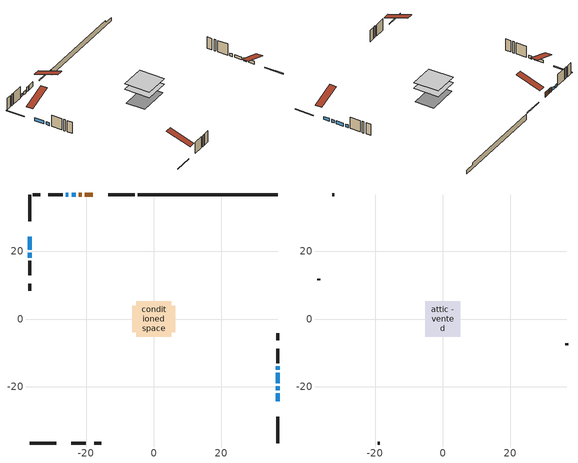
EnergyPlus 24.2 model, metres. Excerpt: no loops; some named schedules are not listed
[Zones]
conditioned space
 floor adiabatic (AdiabaticFloorConstruction): -5.24,-5.24 -5.24,5.24 5.24,5.24 5.24,-5.24 z3.68
 floor foundation (Slab1 construction): -6.4,-3.96 -6.4,3.96 6.4,3.96 6.4,-3.96 z-1.15
 wall outside (RimJoist1 construction): -5.69,36.68 -13.46,36.68 / -36.68,-36.68 -28.91,-36.68 / -36.68,36.68 -36.68,28.91 / 36.68,-36.68 36.68,-28.91 z1.24:1.54
 wall outside (AdiabaticWallConstruction 1): -17.99,36.68 -20.43,36.68 / -21.35,36.68 -22.11,36.68 z1.24:3.27
 wall outside (AdiabaticWallConstruction): 36.68,-24.38 36.68,-21.94 / 36.68,-21.02 36.68,-19.92 / 36.68,-18.99 36.68,-15.94 / -36.68,24.38 -36.68,20.46 / -23.04,36.68 -24.31,36.68 / 36.68,-15.02 36.68,-13.94 / -36.68,19.54 -36.68,18.11 / -25.24,36.68 -26.01,36.68 z1.24:2.46
 wall outside (Wall1 construction): -26.94,36.68 -31.21,36.68 / -24.38,-36.68 -20.11,-36.68 / -36.68,17.18 -36.68,12.91 / 36.68,-13.02 36.68,-8.74 z1.24:6.12
 wall outside (Wall3 construction): -33.65,36.68 -35.75,36.68 / -17.67,-36.68 -15.57,-36.68 / -36.68,10.47 -36.68,8.37 / 36.68,-6.31 36.68,-4.2 z1.24:6.12
 wall foundation (FoundationWall1 construction): -4.76,36.68,-1.15 -4.76,36.68,1.24 32.53,36.68,1.24 32.53,36.68,0.28 36.68,36.68,0.28 36.68,36.68,-1.15
 window (WindowConstruction): 36.68,-24.38 36.68,-21.94 z1.24:2.46
 window (WindowConstruction 1): 36.68,-21.01 36.68,-19.92 z1.24:2.46
 window (WindowConstruction 2): 36.68,-18.99 36.68,-15.94 z1.24:2.46
 window (WindowConstruction 3): -36.68,24.38 -36.68,20.47 z1.24:2.46
 window (WindowConstruction 4): -23.04,36.68 -24.31,36.68 z1.24:2.46
 window (WindowConstruction 5): 36.68,-15.02 36.68,-13.94 z1.24:2.46
 window (WindowConstruction 6): -36.68,19.54 -36.68,18.11 z1.24:2.46
 window (WindowConstruction 7): -25.24,36.68 -26.01,36.68 z1.24:2.46
 door (Door): -17.99,36.68 -20.43,36.68 z1.24:3.27
 door (Door 1): -21.35,36.68 -22.11,36.68 z1.24:3.27
 ceiling adiabatic (AdiabaticFloorConstruction): 5.24,-5.24 5.24,5.24 -5.24,5.24 -5.24,-5.24 z3.68
attic - vented
 floor to conditioned space (Floor1 construction Reversed): -5.19,-5.19 -5.19,5.19 5.19,5.19 5.19,-5.19 z6.12
 wall outside (Wall2 construction): -32.14,36.68 -32.72,36.68 / -19.18,-36.68 -18.6,-36.68 / -36.68,11.98 -36.68,11.4 / 36.68,-7.81 36.68,-7.24 z1.24:6.12
 roof outside (Roof1 construction): -17.06,36.68,6.12 -17.06,26.56,9.49 -14.39,26.56,9.49 -14.39,36.68,6.12; -25.31,-36.68,6.12 -25.31,-26.56,9.49 -27.98,-26.56,9.49 -27.98,-36.68,6.12; -36.68,25.31,6.12 -26.56,25.31,9.49 -26.56,27.98,9.49 -36.68,27.98,6.12; 36.68,-25.31,6.12 26.56,-25.31,9.49 26.56,-27.98,9.49 36.68,-27.98,6.12
[Building]
Building 1: Terrain=Suburbs
[Site:Location]
Saskatoon Intl AP_SK: Latitude {deg}=52.17; Longitude {deg}=-106.7; Time Zone {hr}=-6; Elevation {m}=504; Keep Site Location Information=Yes
[Site:GroundTemperature:Shallow]
-3.29371, -5.9198, -6.13011, -4.88389, 0.118965, 5.09852, 9.41553, 12.1502, 12.3826, 10.1583, 5.95142, 1.12462
[Site:WaterMainsTemperature]
Calculation Method=Schedule; Temperature Schedule=mains temperature schedule
[Material] Roughness=Rough; Thermal Absorptance=0.9
Name | Thickness {m} | Conductivity {W/m-K} | Density {kg/m3} | Specific Heat {J/kg-K} | Solar Absorptance | Visible Absorptance
asphalt or fiberglass shingles | 0.00635 | 0.162714 | 1121.4 | 1465.45 | 0.84 | 0.84
ceiling loosefill ins | 0.169333 | 0.0480833 | 16.02 | 1046.75 | 0.7 | 0.7
ceiling stud and cavity | 0.1397 | 0.326487 | 65.682 | 1177.47 | 0.7 | 0.7
concrete 4.0 in. | 0.1016 | 1.803125 | 2242.8 | 837.4 | 0.7 | 0.7
concrete 8.0 in. | 0.2032 | 1.803125 | 2242.8 | 837.4 | 0.7 | 0.7
door material | 0.04445 | 0.053851 | 512.64 | 1214.23 | 0.7 | 0.7
door material 1 | 0.04445 | 0.188738 | 512.64 | 1214.23 | 0.7 | 0.7
exterior vertical ins | 0.0439632 | 0.029427 | 32.04 | 1214.23 | 0.7 | 0.7
floor covering | 0.0127 | 0.0433444 | 54.468 | 1339.84 | 0.6 | 0.6
floor rigid ins; wall rigid ins | 0.512978 | 0.029427 | 32.04 | 1214.23 | 0.7 | 0.7
floor stud and cavity | 0.1397 | 1.75129 | 37.0049 | 1207.88 | 0.7 | 0.7
furniture material conditioned space 1 | 0.1524 | 0.115458 | 640.8 | 1214.23 | 0.6 | 0.6
gypsum board | 0.0127 | 0.160291 | 801 | 837.4 | 0.6 | 0.6
gypsum board 1 | 0.0127 | 0.160291 | 801 | 837.4 | 0.7 | 0.7
osb sheathing 0.5 in. | 0.0127 | 0.115458 | 512.64 | 1214.23 | 0.7 | 0.7
osb sheathing 0.75 in. | 0.01905 | 0.115458 | 512.64 | 1214.23 | 0.7 | 0.7
osb sheathing 2.0 in. | 0.0508 | 0.115458 | 512.64 | 1214.23 | 0.7 | 0.7
rim joist stud and cavity | 0.0508 | 0.0309689 | 125.044 | 1163.47 | 0.6 | 0.6
wall stud and cavity | 0.1397 | 0.0919333 | 139.0536 | 1170.24 | 0.7 | 0.7
wall stud and cavity 1 | 0.0889 | 6.1454 | 50.32683 | 1063.81 | 0.6 | 0.6
wall stud and cavity 2 | 0.1397 | 0.100653 | 139.0536 | 1170.24 | 0.7 | 0.7
wall stud and cavity 3 | 0.0889 | 0.380278 | 52.3479 | 1209.89 | 0.7 | 0.7
wall stud and cavity 4 | 0.0889 | 0.391764 | 83.0341 | 1211.67 | 0.7 | 0.7
wood siding | 0.0254 | 0.102417 | 544.68 | 1172.36 | 0 | 0
wood siding 1 | 0.00254 | 0.102417 | 544.68 | 1172.36 | 0 | 0
wood siding 2; wood siding 3; wood siding 4 | 0.0254 | 0.102417 | 544.68 | 1172.36 | 0.7 | 0.7
[WindowMaterial:SimpleGlazingSystem]
Name | U-Factor {W/m2-K} | Solar Heat Gain Coefficient
WindowMaterial | 1.95664 | 0.56
WindowMaterial 1 | 1.32695 | 0.5
WindowMaterial 2 | 2.10143 | 0.5
WindowMaterial 3 | 2.875907 | 0.71
WindowMaterial 4 | 1.95721 | 0.56
WindowMaterial 5 | 1.98219 | 0.54
WindowMaterial 6 | 1.97481 | 0.55
WindowMaterial 7 | 1.99184 | 0.54
[Construction]
AdiabaticFloorConstruction: floor stud and cavity, floor rigid ins, osb sheathing 0.75 in., floor covering
AdiabaticWallConstruction: wood siding 3, wall rigid ins, wall stud and cavity 3, gypsum board
AdiabaticWallConstruction 1: wood siding 4, wall rigid ins, wall stud and cavity 3, gypsum board
Door: door material
Door 1: door material 1
Floor1 construction Reversed: gypsum board, ceiling stud and cavity, ceiling loosefill ins
FoundationWall1 construction: concrete 8.0 in., gypsum board 1
furniture construction conditioned space 1: furniture material conditioned space 1
PartitionWallConstruction: gypsum board, wall stud and cavity 4, gypsum board
RimJoist1 construction: wood siding 2, osb sheathing 2.0 in., rim joist stud and cavity
Roof1 construction: asphalt or fiberglass shingles
Slab1 construction: concrete 4.0 in.
Wall1 construction: wood siding, osb sheathing 0.5 in., wall stud and cavity, gypsum board
Wall2 construction: wood siding 1, wall stud and cavity 1
Wall3 construction: wood siding, osb sheathing 0.5 in., wall stud and cavity 2, gypsum board
WindowConstruction: WindowMaterial
WindowConstruction 1: WindowMaterial 1
WindowConstruction 2: WindowMaterial 2
WindowConstruction 3: WindowMaterial 3
WindowConstruction 4: WindowMaterial 4
WindowConstruction 5: WindowMaterial 5
WindowConstruction 6: WindowMaterial 6
WindowConstruction 7: WindowMaterial 7
[Zone] Multiplier=1; Part of Total Floor Area=Yes
Name | Volume {m3}
attic - vented | 59.0391
conditioned space | 528.3
[Space]
Name | Zone | Volume {m3}
attic - vented 1 | attic - vented | 59.0391
conditioned space 1 | conditioned space | 528.3
[ZoneInfiltration:EffectiveLeakageArea]
infil attic - vented 1: Zone or Space=attic - vented 1; Schedule=Always On Discrete; Effective Air Leakage Area {cm2}=3698.06; Stack Coefficient=0.000573597; Wind Coefficient=1.61817e-05
[ZoneMixing]
whole house fan mix: Zone or Space=attic - vented; Schedule=Always On Continuous; Design Flow Rate Calculation Method=Flow/Zone; Design Flow Rate {m3/s}=0; Source Zone or Space=conditioned space
[SurfaceProperty:ExposedFoundationPerimeter]
Slab1: Exposed Perimeter Calculation Method=TotalExposedPerimeter; Total Exposed Perimeter {m}=41.44
[InternalMass] Zone or ZoneList=conditioned space; Space or SpaceList=conditioned space 1
Name | Construction | Surface Area {m2}
furniture mass conditioned space 1 | furniture construction conditioned space 1 | 84.56
partition wall mass | PartitionWallConstruction | 211.4
[Lights]
interior lighting: Zone or ZoneList or Space or SpaceList=conditioned space 1; Schedule=interior lighting schedule; Design Level Calculation Method=LightingLevel; Lighting Level {W}=343.2; Return Air Fraction=0; Fraction Radiant=0.6; Fraction Visible=0.2; Fraction Replaceable=1
[People]
occupants: Zone or ZoneList or Space or SpaceList=conditioned space 1; Number of People Schedule=occupants schedule; Number of People Calculation Method=People; Number of People=3; Fraction Radiant=0.314171; Sensible Heat Fraction=0.56303; Activity Level Schedule=occupants activity schedule; Carbon Dioxide Generation Rate {m3/s-W}=0; Enable ASHRAE 55 Comfort Warnings=No; Mean Radiant Temperature Calculation Type=EnclosureAveraged
[ElectricEquipment] Zone or ZoneList or Space or SpaceList=conditioned space 1; Design Level Calculation Method=EquipmentLevel
Name | Schedule | Design Level {W} | Fraction Latent | Fraction Radiant | Fraction Lost
clothes dryer | clothes dryer schedule | 140.772 | 0.015 | 0.081 | 0.85
clothes washer | clothes washer schedule | 32.1985 | 0.03 | 0.162 | 0.7
cooking range | cooking range schedule | 215.147 | 0.08 | 0.432 | 0.2
dishwasher | dishwasher schedule | 66.8632 | 0.3 | 0.18 | 0.4
fridge | fridge schedule | 72.9452 | 0 | 0.6 | 0
mech vent house fan | mech vent house fan schedule | 0 | 0 | 0 | 1
mech vent house fan cfis | mech vent house fan cfis schedule | 0 | 0 | 0 | 0
misc plug loads | misc plug loads schedule | 494.7 | 0.045 | 0.513 | 0.1
whole house fan | Always On Discrete | 0 | 0 | 0 | 1
[OtherEquipment] Zone or ZoneList or Space or SpaceList=conditioned space 1; Design Level Calculation Method=EquipmentLevel
Name | Fuel Type | Schedule | Design Level {W} | Fraction Latent | Fraction Radiant | Fraction Lost
clothes dryer 1 | Electricity | clothes dryer schedule | 0 | 0.015 | 0.081 | 0.85
cooking range 1 | Electricity | cooking range schedule | 0 | 0.08 | 0.432 | 0.2
general water use latent | None | general water use schedule | 62.594 | 1 | 0 | 0
general water use sensible | None | general water use schedule | -61.6891 | 0 | 0.6 | 0
mech vent house fan latent load | None | Always On Discrete | 0 | 1 | 0 | 0
mech vent house fan sensible load | None | Always On Discrete | 0 | 0 | 0 | 0
water heater energy adjustment1 | NaturalGas | Always On Discrete | 0.01 | 0 | 0 | 1
[ZoneInfiltration:DesignFlowRate] Zone or ZoneList or Space or SpaceList=conditioned space 1; Schedule=Always On Discrete; Design Flow Rate Calculation Method=Flow/Zone; Design Flow Rate {m3/s}=0
infil flow; natural vent flow; whole house fan flow
[AvailabilityManager:Scheduled]
central ac and furnace airloop Availability Manager: Schedule=Always On Discrete
[Foundation:Kiva]
Foundation Kiva 1: Initial Indoor Air Temperature {C}=21; Wall Height Above Grade {m}=1.23999; Wall Depth Below Slab {m}=0.2032; Custom Block Material Name 1=exterior vertical ins; Custom Block Depth 1 {m}=2.39; Custom Block X Position 1 {m}=0.2159; Custom Block Z Position 1 {m}=0
[Foundation:Kiva:Settings]
Soil Conductivity {W/m-K}=0.849921; Soil Density {kg/m3}=1842.3; Soil Specific Heat {J/kg-K}=418.7; Ground Solar Absorptivity=0.9; Ground Thermal Absorptivity=0.9; Ground Surface Roughness {m}=0.03; Far-Field Width {m}=40; Deep-Ground Boundary Condition=ZeroFlux; Deep-Ground Depth {m}=40; Minimum Cell Dimension {m}=0.2; Maximum Cell Growth Coefficient=3; Simulation Timestep=Timestep
[Exterior:Lights]
exterior lighting: Schedule=exterior lighting schedule; Design Level {W}=75.6
[EnergyManagementSystem:GlobalVariable]
central_ac_and_furnace_airloop_Fan_RTF
infil_program_Qfan
infil_program_Qinf
natural_vent_program_Qnv
natural_vent_program_Qwhf
[EnergyManagementSystem:Sensor]
Name | Output:Variable or Output:Meter Index Key | Output:Variable or Output:Meter
airflow_gain | infil flow | Infiltration Sensible Heat Gain Energy
airflow_gain_1 | natural vent flow | Infiltration Sensible Heat Gain Energy
airflow_gain_2 | whole house fan flow | Infiltration Sensible Heat Gain Energy
airflow_loss | infil flow | Infiltration Sensible Heat Loss Energy
airflow_loss_1 | natural vent flow | Infiltration Sensible Heat Loss Energy
airflow_loss_2 | whole house fan flow | Infiltration Sensible Heat Loss Energy
clg_load_cond |  | Cooling:EnergyTransfer:Zone:CONDITIONED SPACE
clg_sp_s; clg_sp_s_1 | cooling setpoint | Schedule Value
clothes_dryer_exhaust_0_sch_s | clothes dryer exhaust 0 schedule | Schedule Value
cool_season | cooling season schedule | Schedule Value
htg_load_cond |  | Heating:EnergyTransfer:Zone:CONDITIONED SPACE
htg_sp_s; htg_sp_s_1 | heating setpoint | Schedule Value
ig_ee_conv | clothes dryer | Electric Equipment Convective Heating Energy
ig_ee_conv_2 | cooking range | Electric Equipment Convective Heating Energy
ig_ee_conv_4 | fridge | Electric Equipment Convective Heating Energy
ig_ee_conv_5 | misc plug loads | Electric Equipment Convective Heating Energy
ig_ee_conv_6 | whole house fan | Electric Equipment Convective Heating Energy
ig_ee_rad | clothes dryer | Electric Equipment Radiant Heating Energy
ig_ee_rad_2 | cooking range | Electric Equipment Radiant Heating Energy
ig_ee_rad_4 | fridge | Electric Equipment Radiant Heating Energy
ig_ee_rad_5 | misc plug loads | Electric Equipment Radiant Heating Energy
ig_ee_rad_6 | whole house fan | Electric Equipment Radiant Heating Energy
ig_lgt_conv | interior lighting | Lights Convective Heating Energy
ig_lgt_rad | interior lighting | Lights Radiant Heating Energy
ig_lgt_vis | interior lighting | Lights Visible Radiation Heating Energy
ig_oe_conv | clothes dryer 1 | Other Equipment Convective Heating Energy
ig_oe_conv_1 | cooking range 1 | Other Equipment Convective Heating Energy
ig_oe_conv_2 | general water use latent | Other Equipment Convective Heating Energy
ig_oe_conv_3 | general water use sensible | Other Equipment Convective Heating Energy
ig_oe_conv_4 | water heater energy adjustment1 | Other Equipment Convective Heating Energy
ig_oe_rad | clothes dryer 1 | Other Equipment Radiant Heating Energy
ig_oe_rad_1 | cooking range 1 | Other Equipment Radiant Heating Energy
ig_oe_rad_2 | general water use latent | Other Equipment Radiant Heating Energy
ig_oe_rad_3 | general water use sensible | Other Equipment Radiant Heating Energy
ig_oe_rad_4 | water heater energy adjustment1 | Other Equipment Radiant Heating Energy
ig_ppl_conv | occupants | People Convective Heating Energy
ig_ppl_rad | occupants | People Radiant Heating Energy
im_conv | furniture mass conditioned space 1 | Surface Inside Face Convection Heat Gain Energy
im_conv_1 | partition wall mass | Surface Inside Face Convection Heat Gain Energy
im_ig | furniture mass conditioned space 1 | Surface Inside Face Internal Gains Radiation Heat Gain Energy
im_ig_1 | partition wall mass | Surface Inside Face Internal Gains Radiation Heat Gain Energy
im_lgt | furniture mass conditioned space 1 | Surface Inside Face Lights Radiation Heat Gain Energy
im_lgt_1 | partition wall mass | Surface Inside Face Lights Radiation Heat Gain Energy
im_sol | furniture mass conditioned space 1 | Surface Inside Face Solar Radiation Heat Gain Energy
im_sol_1 | partition wall mass | Surface Inside Face Solar Radiation Heat Gain Energy
im_surf | furniture mass conditioned space 1 | Surface Inside Face Net Surface Thermal Radiation Heat Gain Energy
im_surf_1 | partition wall mass | Surface Inside Face Net Surface Thermal Radiation Heat Gain Energy
mv_conv | mech vent house fan | Electric Equipment Convective Heating Energy
mv_conv_1 | mech vent house fan cfis | Electric Equipment Convective Heating Energy
mv_conv_2 | mech vent house fan latent load | Other Equipment Convective Heating Energy
mv_conv_3 | mech vent house fan sensible load | Other Equipment Convective Heating Energy
mv_rad | mech vent house fan | Electric Equipment Radiant Heating Energy
mv_rad_1 | mech vent house fan cfis | Electric Equipment Radiant Heating Energy
mv_rad_2 | mech vent house fan latent load | Other Equipment Radiant Heating Energy
mv_rad_3 | mech vent house fan sensible load | Other Equipment Radiant Heating Energy
natural_vent_s | natural vent schedule | Schedule Value
out_pb_s |  | Site Outdoor Air Barometric Pressure
out_wt_s |  | Site Outdoor Air Humidity Ratio
site_vw_s |  | Site Wind Speed
ss_back_out | Window1 | Surface Window Shortwave from Zone Back Out Window Heat Transfer Rate
ss_back_out_1 | Window3 | Surface Window Shortwave from Zone Back Out Window Heat Transfer Rate
ss_back_out_2 | Window4 | Surface Window Shortwave from Zone Back Out Window Heat Transfer Rate
ss_back_out_3 | Window5 | Surface Window Shortwave from Zone Back Out Window Heat Transfer Rate
ss_back_out_4 | Window6 | Surface Window Shortwave from Zone Back Out Window Heat Transfer Rate
ss_back_out_5 | Window7 | Surface Window Shortwave from Zone Back Out Window Heat Transfer Rate
ss_back_out_6 | Window8 | Surface Window Shortwave from Zone Back Out Window Heat Transfer Rate
ss_back_out_7 | Window9 | Surface Window Shortwave from Zone Back Out Window Heat Transfer Rate
ss_conv | Door1 | Surface Inside Face Convection Heat Gain Energy
ss_conv_1 | Door3 | Surface Inside Face Convection Heat Gain Energy
ss_conv_2 | Window1 | Surface Inside Face Convection Heat Gain Energy
ss_conv_3 | Window3 | Surface Inside Face Convection Heat Gain Energy
ss_conv_4 | Window4 | Surface Inside Face Convection Heat Gain Energy
ss_conv_5 | Window5 | Surface Inside Face Convection Heat Gain Energy
ss_conv_6 | Window6 | Surface Inside Face Convection Heat Gain Energy
ss_conv_7 | Window7 | Surface Inside Face Convection Heat Gain Energy
ss_conv_8 | Window8 | Surface Inside Face Convection Heat Gain Energy
ss_conv_9 | Window9 | Surface Inside Face Convection Heat Gain Energy
ss_ig | Door1 | Surface Inside Face Internal Gains Radiation Heat Gain Energy
ss_ig_1 | Door3 | Surface Inside Face Internal Gains Radiation Heat Gain Energy
ss_ig_2 | Window1 | Surface Inside Face Internal Gains Radiation Heat Gain Energy
ss_ig_3 | Window3 | Surface Inside Face Internal Gains Radiation Heat Gain Energy
ss_ig_4 | Window4 | Surface Inside Face Internal Gains Radiation Heat Gain Energy
ss_ig_5 | Window5 | Surface Inside Face Internal Gains Radiation Heat Gain Energy
ss_ig_6 | Window6 | Surface Inside Face Internal Gains Radiation Heat Gain Energy
ss_ig_7 | Window7 | Surface Inside Face Internal Gains Radiation Heat Gain Energy
ss_ig_8 | Window8 | Surface Inside Face Internal Gains Radiation Heat Gain Energy
ss_ig_9 | Window9 | Surface Inside Face Internal Gains Radiation Heat Gain Energy
ss_lgt | Door1 | Surface Inside Face Lights Radiation Heat Gain Energy
ss_lgt_1 | Door3 | Surface Inside Face Lights Radiation Heat Gain Energy
ss_sol | Door1 | Surface Inside Face Solar Radiation Heat Gain Energy
ss_sol_1 | Door3 | Surface Inside Face Solar Radiation Heat Gain Energy
ss_surf | Door1 | Surface Inside Face Net Surface Thermal Radiation Heat Gain Energy
ss_surf_1 | Door3 | Surface Inside Face Net Surface Thermal Radiation Heat Gain Energy
ss_surf_2 | Window1 | Surface Inside Face Net Surface Thermal Radiation Heat Gain Energy
ss_surf_3 | Window3 | Surface Inside Face Net Surface Thermal Radiation Heat Gain Energy
ss_surf_4 | Window4 | Surface Inside Face Net Surface Thermal Radiation Heat Gain Energy
ss_surf_5 | Window5 | Surface Inside Face Net Surface Thermal Radiation Heat Gain Energy
ss_surf_6 | Window6 | Surface Inside Face Net Surface Thermal Radiation Heat Gain Energy
ss_surf_7 | Window7 | Surface Inside Face Net Surface Thermal Radiation Heat Gain Energy
ss_surf_8 | Window8 | Surface Inside Face Net Surface Thermal Radiation Heat Gain Energy
ss_surf_9 | Window9 | Surface Inside Face Net Surface Thermal Radiation Heat Gain Energy
ss_trans_in | Window1 | Surface Window Transmitted Solar Radiation Rate
ss_trans_in_1 | Window3 | Surface Window Transmitted Solar Radiation Rate
ss_trans_in_2 | Window4 | Surface Window Transmitted Solar Radiation Rate
ss_trans_in_3 | Window5 | Surface Window Transmitted Solar Radiation Rate
ss_trans_in_4 | Window6 | Surface Window Transmitted Solar Radiation Rate
ss_trans_in_5 | Window7 | Surface Window Transmitted Solar Radiation Rate
ss_trans_in_6 | Window8 | Surface Window Transmitted Solar Radiation Rate
ss_trans_in_7 | Window9 | Surface Window Transmitted Solar Radiation Rate
ss_trans_out | Window1 | Surface Inside Face Initial Transmitted Diffuse Transmitted Out Window Solar Radiation Rate
ss_trans_out_1 | Window3 | Surface Inside Face Initial Transmitted Diffuse Transmitted Out Window Solar Radiation Rate
ss_trans_out_2 | Window4 | Surface Inside Face Initial Transmitted Diffuse Transmitted Out Window Solar Radiation Rate
ss_trans_out_3 | Window5 | Surface Inside Face Initial Transmitted Diffuse Transmitted Out Window Solar Radiation Rate
ss_trans_out_4 | Window6 | Surface Inside Face Initial Transmitted Diffuse Transmitted Out Window Solar Radiation Rate
ss_trans_out_5 | Window7 | Surface Inside Face Initial Transmitted Diffuse Transmitted Out Window Solar Radiation Rate
ss_trans_out_6 | Window8 | Surface Inside Face Initial Transmitted Diffuse Transmitted Out Window Solar Radiation Rate
ss_trans_out_7 | Window9 | Surface Inside Face Initial Transmitted Diffuse Transmitted Out Window Solar Radiation Rate
s_conv | Floor1 | Surface Inside Face Convection Heat Gain Energy
s_conv_1 | FoundationWall1 | Surface Inside Face Convection Heat Gain Energy
s_conv_10 | Wall1:180 | Surface Inside Face Convection Heat Gain Energy
s_conv_11 | Wall1:270 | Surface Inside Face Convection Heat Gain Energy
s_conv_12 | Wall1:90 | Surface Inside Face Convection Heat Gain Energy
s_conv_13 | Wall3:0 | Surface Inside Face Convection Heat Gain Energy
s_conv_14 | Wall3:180 | Surface Inside Face Convection Heat Gain Energy
s_conv_15 | Wall3:270 | Surface Inside Face Convection Heat Gain Energy
s_conv_16 | Wall3:90 | Surface Inside Face Convection Heat Gain Energy
s_conv_2 | inferred conditioned ceiling | Surface Inside Face Convection Heat Gain Energy
s_conv_3 | inferred conditioned floor | Surface Inside Face Convection Heat Gain Energy
s_conv_4 | RimJoist1:0 | Surface Inside Face Convection Heat Gain Energy
s_conv_5 | RimJoist1:180 | Surface Inside Face Convection Heat Gain Energy
s_conv_6 | RimJoist1:270 | Surface Inside Face Convection Heat Gain Energy
s_conv_7 | RimJoist1:90 | Surface Inside Face Convection Heat Gain Energy
s_conv_8 | Slab1 | Surface Inside Face Convection Heat Gain Energy
s_conv_9 | Wall1:0 | Surface Inside Face Convection Heat Gain Energy
s_ig | Floor1 | Surface Inside Face Internal Gains Radiation Heat Gain Energy
s_ig_1 | FoundationWall1 | Surface Inside Face Internal Gains Radiation Heat Gain Energy
s_ig_10 | Wall1:180 | Surface Inside Face Internal Gains Radiation Heat Gain Energy
s_ig_11 | Wall1:270 | Surface Inside Face Internal Gains Radiation Heat Gain Energy
s_ig_12 | Wall1:90 | Surface Inside Face Internal Gains Radiation Heat Gain Energy
s_ig_13 | Wall3:0 | Surface Inside Face Internal Gains Radiation Heat Gain Energy
s_ig_14 | Wall3:180 | Surface Inside Face Internal Gains Radiation Heat Gain Energy
s_ig_15 | Wall3:270 | Surface Inside Face Internal Gains Radiation Heat Gain Energy
s_ig_16 | Wall3:90 | Surface Inside Face Internal Gains Radiation Heat Gain Energy
s_ig_2 | inferred conditioned ceiling | Surface Inside Face Internal Gains Radiation Heat Gain Energy
s_ig_3 | inferred conditioned floor | Surface Inside Face Internal Gains Radiation Heat Gain Energy
s_ig_4 | RimJoist1:0 | Surface Inside Face Internal Gains Radiation Heat Gain Energy
s_ig_5 | RimJoist1:180 | Surface Inside Face Internal Gains Radiation Heat Gain Energy
s_ig_6 | RimJoist1:270 | Surface Inside Face Internal Gains Radiation Heat Gain Energy
s_ig_7 | RimJoist1:90 | Surface Inside Face Internal Gains Radiation Heat Gain Energy
s_ig_8 | Slab1 | Surface Inside Face Internal Gains Radiation Heat Gain Energy
s_ig_9 | Wall1:0 | Surface Inside Face Internal Gains Radiation Heat Gain Energy
s_lgt | Floor1 | Surface Inside Face Lights Radiation Heat Gain Energy
s_lgt_1 | FoundationWall1 | Surface Inside Face Lights Radiation Heat Gain Energy
s_lgt_10 | Wall1:180 | Surface Inside Face Lights Radiation Heat Gain Energy
s_lgt_11 | Wall1:270 | Surface Inside Face Lights Radiation Heat Gain Energy
s_lgt_12 | Wall1:90 | Surface Inside Face Lights Radiation Heat Gain Energy
s_lgt_13 | Wall3:0 | Surface Inside Face Lights Radiation Heat Gain Energy
s_lgt_14 | Wall3:180 | Surface Inside Face Lights Radiation Heat Gain Energy
s_lgt_15 | Wall3:270 | Surface Inside Face Lights Radiation Heat Gain Energy
s_lgt_16 | Wall3:90 | Surface Inside Face Lights Radiation Heat Gain Energy
s_lgt_2 | inferred conditioned ceiling | Surface Inside Face Lights Radiation Heat Gain Energy
s_lgt_3 | inferred conditioned floor | Surface Inside Face Lights Radiation Heat Gain Energy
s_lgt_4 | RimJoist1:0 | Surface Inside Face Lights Radiation Heat Gain Energy
s_lgt_5 | RimJoist1:180 | Surface Inside Face Lights Radiation Heat Gain Energy
s_lgt_6 | RimJoist1:270 | Surface Inside Face Lights Radiation Heat Gain Energy
s_lgt_7 | RimJoist1:90 | Surface Inside Face Lights Radiation Heat Gain Energy
s_lgt_8 | Slab1 | Surface Inside Face Lights Radiation Heat Gain Energy
s_lgt_9 | Wall1:0 | Surface Inside Face Lights Radiation Heat Gain Energy
s_sol | Floor1 | Surface Inside Face Solar Radiation Heat Gain Energy
s_sol_1 | FoundationWall1 | Surface Inside Face Solar Radiation Heat Gain Energy
s_sol_10 | Wall1:180 | Surface Inside Face Solar Radiation Heat Gain Energy
s_sol_11 | Wall1:270 | Surface Inside Face Solar Radiation Heat Gain Energy
s_sol_12 | Wall1:90 | Surface Inside Face Solar Radiation Heat Gain Energy
s_sol_13 | Wall3:0 | Surface Inside Face Solar Radiation Heat Gain Energy
s_sol_14 | Wall3:180 | Surface Inside Face Solar Radiation Heat Gain Energy
s_sol_15 | Wall3:270 | Surface Inside Face Solar Radiation Heat Gain Energy
s_sol_16 | Wall3:90 | Surface Inside Face Solar Radiation Heat Gain Energy
s_sol_2 | inferred conditioned ceiling | Surface Inside Face Solar Radiation Heat Gain Energy
s_sol_3 | inferred conditioned floor | Surface Inside Face Solar Radiation Heat Gain Energy
s_sol_4 | RimJoist1:0 | Surface Inside Face Solar Radiation Heat Gain Energy
s_sol_5 | RimJoist1:180 | Surface Inside Face Solar Radiation Heat Gain Energy
